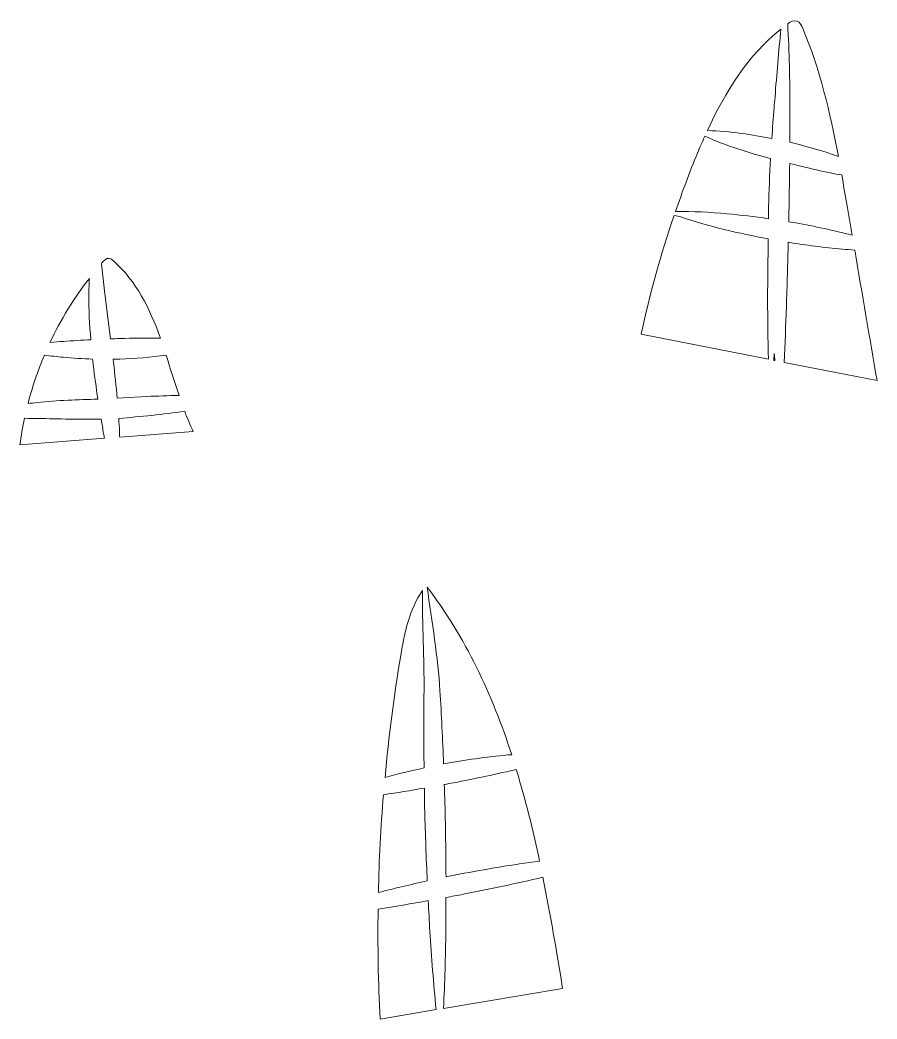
# Model space of a CAD drawing. Header units: inches. Extents: x -4.06 to 4.05, y -3.49 to 3.49.
# Drawn here: x -2.152 to -0.245, y -2.615 to -0.393 of the extents above; entities that cross this region are included whole.
import ezdxf

# ---------------------------------------------------------------- set-up
doc = ezdxf.new("R2010")
doc.units = ezdxf.units.IN
doc.header["$MEASUREMENT"] = 0
doc.layers.add('Layer 1', color=7, linetype='Continuous')

msp = doc.modelspace()

# ---------------------------------------------------------------- linework, layer by layer
at = {"layer": 'Layer 1', "color": 250, "lineweight": 0}
for points, knots in [([(-0.3313858267716536, -0.6969212598425197), (-0.3363267716535433, -0.6950354330708661), (-0.3408937007874016, -0.6934055118110236), (-0.3449330708661417, -0.6920787401574803), (-0.3449330708661417, -0.6920787401574803), (-0.3760354330708661, -0.6816811023622047), (-0.4075236220472441, -0.672748031496063), (-0.4393543307086614, -0.6653228346456693), (-0.4393543307086614, -0.6653228346456693), (-0.4391574803149607, -0.6398937007874016), (-0.4388661417322834, -0.6145275590551181), (-0.4390748031496063, -0.5890629921259842), (-0.4390748031496063, -0.5890629921259842), (-0.4392913385826772, -0.5266692913385826), (-0.4404370078740157, -0.4641889763779528), (-0.4441259842519685, -0.4015393700787401), (-0.4441259842519685, -0.4015393700787401), (-0.4377834645669291, -0.3971929133858268), (-0.4303228346456693, -0.3932874015748031), (-0.423236220472441, -0.3958307086614173), (-0.423236220472441, -0.3958307086614173), (-0.4165905511811024, -0.3982283464566929), (-0.4131102362204724, -0.4053622047244094), (-0.4103976377952756, -0.4119330708661417), (-0.4103976377952756, -0.4119330708661417), (-0.3722362204724409, -0.5030905511811024), (-0.3496692913385827, -0.5995787401574804), (-0.3313858267716536, -0.6969212598425197)], [0, 0, 0, 0, 0.125, 0.125, 0.125, 0.125, 0.25, 0.25, 0.25, 0.25, 0.375, 0.375, 0.375, 0.375, 0.5, 0.5, 0.5, 0.5, 0.625, 0.625, 0.625, 0.625, 0.75, 0.75, 0.75, 0.75, 1, 1, 1, 1]), ([(-0.3313858267716536, -0.6969212598425197), (-0.3363267716535433, -0.6950354330708661), (-0.3408937007874016, -0.6934055118110236), (-0.3449330708661417, -0.6920787401574803), (-0.3449330708661417, -0.6920787401574803), (-0.3760354330708661, -0.6816811023622047), (-0.4075236220472441, -0.672748031496063), (-0.4393543307086614, -0.6653228346456693), (-0.4393543307086614, -0.6653228346456693), (-0.4391574803149607, -0.6398937007874016), (-0.4388661417322834, -0.6145275590551181), (-0.4390748031496063, -0.5890629921259842), (-0.4390748031496063, -0.5890629921259842), (-0.4392913385826772, -0.5266692913385826), (-0.4404370078740157, -0.4641889763779528), (-0.4441259842519685, -0.4015393700787401), (-0.4441259842519685, -0.4015393700787401), (-0.4377834645669291, -0.3971929133858268), (-0.4303228346456693, -0.3932874015748031), (-0.423236220472441, -0.3958307086614173), (-0.423236220472441, -0.3958307086614173), (-0.4165905511811024, -0.3982283464566929), (-0.4131102362204724, -0.4053622047244094), (-0.4103976377952756, -0.4119330708661417), (-0.4103976377952756, -0.4119330708661417), (-0.3722362204724409, -0.5030905511811024), (-0.3496692913385827, -0.5995787401574804), (-0.3313858267716536, -0.6969212598425197)], [0, 0, 0, 0, 0.125, 0.125, 0.125, 0.125, 0.25, 0.25, 0.25, 0.25, 0.375, 0.375, 0.375, 0.375, 0.5, 0.5, 0.5, 0.5, 0.625, 0.625, 0.625, 0.625, 0.75, 0.75, 0.75, 0.75, 1, 1, 1, 1]), ([(-0.4723149606299212, -0.5647913385826772), (-0.4730354330708662, -0.5724370078740157), (-0.4738267716535433, -0.5800433070866142), (-0.4744842519685039, -0.5876023622047244), (-0.4744842519685039, -0.5876023622047244), (-0.4765748031496063, -0.6106220472440945), (-0.4778661417322835, -0.6337598425196851), (-0.4794015748031496, -0.6568622047244095), (-0.4794015748031496, -0.6568622047244095), (-0.5018346456692914, -0.6524448818897638), (-0.5243779527559055, -0.6484881889763779), (-0.5471259842519685, -0.6455314960629921), (-0.5471259842519685, -0.6455314960629921), (-0.5721023622047244, -0.6423031496062992), (-0.597251968503937, -0.6398937007874016), (-0.622763779527559, -0.6393464566929133), (-0.622763779527559, -0.6393464566929133), (-0.583007874015748, -0.5532913385826772), (-0.5326889763779528, -0.4712244094488189), (-0.4591811023622047, -0.4134803149606299), (-0.4591811023622047, -0.4134803149606299), (-0.464255905511811, -0.4637992125984252), (-0.4685314960629921, -0.5143031496062992), (-0.4723149606299212, -0.5647913385826772)], [0, 0, 0, 0, 0.1428571428571428, 0.1428571428571428, 0.1428571428571428, 0.1428571428571428, 0.2857142857142857, 0.2857142857142857, 0.2857142857142857, 0.2857142857142857, 0.4285714285714285, 0.4285714285714285, 0.4285714285714285, 0.4285714285714285, 0.5714285714285714, 0.5714285714285714, 0.5714285714285714, 0.5714285714285714, 0.7142857142857143, 0.7142857142857143, 0.7142857142857143, 0.7142857142857143, 1, 1, 1, 1]), ([(-0.4723149606299212, -0.5647913385826772), (-0.4730354330708662, -0.5724370078740157), (-0.4738267716535433, -0.5800433070866142), (-0.4744842519685039, -0.5876023622047244), (-0.4744842519685039, -0.5876023622047244), (-0.4765748031496063, -0.6106220472440945), (-0.4778661417322835, -0.6337598425196851), (-0.4794015748031496, -0.6568622047244095), (-0.4794015748031496, -0.6568622047244095), (-0.5018346456692914, -0.6524448818897638), (-0.5243779527559055, -0.6484881889763779), (-0.5471259842519685, -0.6455314960629921), (-0.5471259842519685, -0.6455314960629921), (-0.5721023622047244, -0.6423031496062992), (-0.597251968503937, -0.6398937007874016), (-0.622763779527559, -0.6393464566929133), (-0.622763779527559, -0.6393464566929133), (-0.583007874015748, -0.5532913385826772), (-0.5326889763779528, -0.4712244094488189), (-0.4591811023622047, -0.4134803149606299), (-0.4591811023622047, -0.4134803149606299), (-0.464255905511811, -0.4637992125984252), (-0.4685314960629921, -0.5143031496062992), (-0.4723149606299212, -0.5647913385826772)], [0, 0, 0, 0, 0.1428571428571428, 0.1428571428571428, 0.1428571428571428, 0.1428571428571428, 0.2857142857142857, 0.2857142857142857, 0.2857142857142857, 0.2857142857142857, 0.4285714285714285, 0.4285714285714285, 0.4285714285714285, 0.4285714285714285, 0.5714285714285714, 0.5714285714285714, 0.5714285714285714, 0.5714285714285714, 0.7142857142857143, 0.7142857142857143, 0.7142857142857143, 0.7142857142857143, 1, 1, 1, 1]), ([(-0.4866417322834646, -0.8095157480314961), (-0.4867755905511811, -0.8180590551181103), (-0.4867992125984252, -0.8266535433070866), (-0.4868740157480315, -0.8351968503937008), (-0.4868740157480315, -0.8351968503937008), (-0.5176692913385826, -0.830767716535433), (-0.5485748031496063, -0.8269448818897638), (-0.5796496062992126, -0.8241220472440944), (-0.5796496062992126, -0.8241220472440944), (-0.6173976377952756, -0.8207244094488189), (-0.6553740157480314, -0.8186692913385827), (-0.6937283464566929, -0.8193110236220472), (-0.6937283464566929, -0.8193110236220472), (-0.6785984251968504, -0.7754212598425196), (-0.6626535433070866, -0.7319291338582677), (-0.644736220472441, -0.6891062992125985), (-0.644736220472441, -0.6891062992125985), (-0.6394527559055118, -0.6765314960629921), (-0.6339488188976378, -0.6639094488188977), (-0.6283031496062992, -0.6513622047244094), (-0.6283031496062992, -0.6513622047244094), (-0.6041141732283465, -0.6626574803149606), (-0.5795039370078741, -0.6718464566929134), (-0.5547322834645669, -0.6801850393700788), (-0.5547322834645669, -0.6801850393700788), (-0.5308385826771653, -0.6881692913385826), (-0.5067007874015748, -0.695), (-0.4824566929133858, -0.7013031496062992), (-0.4824566929133858, -0.7013031496062992), (-0.4843307086614173, -0.7373818897637795), (-0.4856929133858268, -0.7733976377952756), (-0.4866417322834646, -0.8095157480314961)], [0, 0, 0, 0, 0.1111111111111111, 0.1111111111111111, 0.1111111111111111, 0.1111111111111111, 0.2222222222222222, 0.2222222222222222, 0.2222222222222222, 0.2222222222222222, 0.3333333333333333, 0.3333333333333333, 0.3333333333333333, 0.3333333333333333, 0.4444444444444444, 0.4444444444444444, 0.4444444444444444, 0.4444444444444444, 0.5555555555555556, 0.5555555555555556, 0.5555555555555556, 0.5555555555555556, 0.6666666666666666, 0.6666666666666666, 0.6666666666666666, 0.6666666666666666, 0.7777777777777778, 0.7777777777777778, 0.7777777777777778, 0.7777777777777778, 1, 1, 1, 1]), ([(-0.4866417322834646, -0.8095157480314961), (-0.4867755905511811, -0.8180590551181103), (-0.4867992125984252, -0.8266535433070866), (-0.4868740157480315, -0.8351968503937008), (-0.4868740157480315, -0.8351968503937008), (-0.5176692913385826, -0.830767716535433), (-0.5485748031496063, -0.8269448818897638), (-0.5796496062992126, -0.8241220472440944), (-0.5796496062992126, -0.8241220472440944), (-0.6173976377952756, -0.8207244094488189), (-0.6553740157480314, -0.8186692913385827), (-0.6937283464566929, -0.8193110236220472), (-0.6937283464566929, -0.8193110236220472), (-0.6785984251968504, -0.7754212598425196), (-0.6626535433070866, -0.7319291338582677), (-0.644736220472441, -0.6891062992125985), (-0.644736220472441, -0.6891062992125985), (-0.6394527559055118, -0.6765314960629921), (-0.6339488188976378, -0.6639094488188977), (-0.6283031496062992, -0.6513622047244094), (-0.6283031496062992, -0.6513622047244094), (-0.6041141732283465, -0.6626574803149606), (-0.5795039370078741, -0.6718464566929134), (-0.5547322834645669, -0.6801850393700788), (-0.5547322834645669, -0.6801850393700788), (-0.5308385826771653, -0.6881692913385826), (-0.5067007874015748, -0.695), (-0.4824566929133858, -0.7013031496062992), (-0.4824566929133858, -0.7013031496062992), (-0.4843307086614173, -0.7373818897637795), (-0.4856929133858268, -0.7733976377952756), (-0.4866417322834646, -0.8095157480314961)], [0, 0, 0, 0, 0.1111111111111111, 0.1111111111111111, 0.1111111111111111, 0.1111111111111111, 0.2222222222222222, 0.2222222222222222, 0.2222222222222222, 0.2222222222222222, 0.3333333333333333, 0.3333333333333333, 0.3333333333333333, 0.3333333333333333, 0.4444444444444444, 0.4444444444444444, 0.4444444444444444, 0.4444444444444444, 0.5555555555555556, 0.5555555555555556, 0.5555555555555556, 0.5555555555555556, 0.6666666666666666, 0.6666666666666666, 0.6666666666666666, 0.6666666666666666, 0.7777777777777778, 0.7777777777777778, 0.7777777777777778, 0.7777777777777778, 1, 1, 1, 1]), ([(-0.3238779527559055, -0.7378937007874016), (-0.3200433070866142, -0.7594881889763779), (-0.3162913385826772, -0.7810905511811024), (-0.3125905511811023, -0.8026850393700787), (-0.3125905511811023, -0.8026850393700787), (-0.3086259842519685, -0.8257519685039371), (-0.3046811023622047, -0.848767716535433), (-0.3007362204724409, -0.8717755905511811), (-0.3007362204724409, -0.8717755905511811), (-0.3059724409448819, -0.870496062992126), (-0.3111929133858268, -0.8690708661417322), (-0.3164015748031496, -0.8678307086614173), (-0.3164015748031496, -0.8678307086614173), (-0.3579685039370079, -0.8576535433070867), (-0.3997677165354331, -0.8490236220472441), (-0.4418622047244095, -0.8419763779527559), (-0.4418622047244095, -0.8419763779527559), (-0.4415944881889764, -0.8314606299212598), (-0.4413503937007874, -0.82098031496063), (-0.4410826771653543, -0.8104645669291338), (-0.4410826771653543, -0.8104645669291338), (-0.4406181102362205, -0.7776614173228347), (-0.4400826771653543, -0.7448425196850393), (-0.4396574803149606, -0.7120866141732284), (-0.4396574803149606, -0.7120866141732284), (-0.4046259842519685, -0.7206692913385827), (-0.3534921259842519, -0.7339842519685039), (-0.3238779527559055, -0.7378937007874016)], [0, 0, 0, 0, 0.125, 0.125, 0.125, 0.125, 0.25, 0.25, 0.25, 0.25, 0.375, 0.375, 0.375, 0.375, 0.5, 0.5, 0.5, 0.5, 0.625, 0.625, 0.625, 0.625, 0.75, 0.75, 0.75, 0.75, 1, 1, 1, 1]), ([(-0.3238779527559055, -0.7378937007874016), (-0.3200433070866142, -0.7594881889763779), (-0.3162913385826772, -0.7810905511811024), (-0.3125905511811023, -0.8026850393700787), (-0.3125905511811023, -0.8026850393700787), (-0.3086259842519685, -0.8257519685039371), (-0.3046811023622047, -0.848767716535433), (-0.3007362204724409, -0.8717755905511811), (-0.3007362204724409, -0.8717755905511811), (-0.3059724409448819, -0.870496062992126), (-0.3111929133858268, -0.8690708661417322), (-0.3164015748031496, -0.8678307086614173), (-0.3164015748031496, -0.8678307086614173), (-0.3579685039370079, -0.8576535433070867), (-0.3997677165354331, -0.8490236220472441), (-0.4418622047244095, -0.8419763779527559), (-0.4418622047244095, -0.8419763779527559), (-0.4415944881889764, -0.8314606299212598), (-0.4413503937007874, -0.82098031496063), (-0.4410826771653543, -0.8104645669291338), (-0.4410826771653543, -0.8104645669291338), (-0.4406181102362205, -0.7776614173228347), (-0.4400826771653543, -0.7448425196850393), (-0.4396574803149606, -0.7120866141732284), (-0.4396574803149606, -0.7120866141732284), (-0.4046259842519685, -0.7206692913385827), (-0.3534921259842519, -0.7339842519685039), (-0.3238779527559055, -0.7378937007874016)], [0, 0, 0, 0, 0.125, 0.125, 0.125, 0.125, 0.25, 0.25, 0.25, 0.25, 0.375, 0.375, 0.375, 0.375, 0.5, 0.5, 0.5, 0.5, 0.625, 0.625, 0.625, 0.625, 0.75, 0.75, 0.75, 0.75, 1, 1, 1, 1]), ([(-0.7698543307086614, -1.092287401574803), (-0.7512165354330709, -1.002830708661417), (-0.7264330708661417, -0.9147165354330709), (-0.6969055118110237, -0.8283188976377953), (-0.6969055118110237, -0.8283188976377953), (-0.6969055118110237, -0.8283188976377953), (-0.6844291338582678, -0.8305944881889764), (-0.6844291338582678, -0.8305944881889764), (-0.6844291338582678, -0.8305944881889764), (-0.6516850393700787, -0.8418543307086614), (-0.6185905511811024, -0.8509606299212599), (-0.5853582677165354, -0.8591141732283465), (-0.5853582677165354, -0.8591141732283465), (-0.5528228346456693, -0.8670511811023622), (-0.5200905511811024, -0.8737952755905511), (-0.487251968503937, -0.8798937007874016), (-0.487251968503937, -0.8798937007874016), (-0.4891732283464567, -0.9691653543307086), (-0.489259842519685, -1.058448818897638), (-0.4871653543307087, -1.147669291338583), (-0.4871653543307087, -1.147669291338583), (-0.4871653543307087, -1.147669291338583), (-0.7698543307086614, -1.092287401574803), (-0.7698543307086614, -1.092287401574803)], [0, 0, 0, 0, 0.1428571428571428, 0.1428571428571428, 0.1428571428571428, 0.1428571428571428, 0.2857142857142857, 0.2857142857142857, 0.2857142857142857, 0.2857142857142857, 0.4285714285714285, 0.4285714285714285, 0.4285714285714285, 0.4285714285714285, 0.5714285714285714, 0.5714285714285714, 0.5714285714285714, 0.5714285714285714, 0.7142857142857143, 0.7142857142857143, 0.7142857142857143, 0.7142857142857143, 1, 1, 1, 1]), ([(-0.7698543307086614, -1.092287401574803), (-0.7512165354330709, -1.002830708661417), (-0.7264330708661417, -0.9147165354330709), (-0.6969055118110237, -0.8283188976377953), (-0.6969055118110237, -0.8283188976377953), (-0.6969055118110237, -0.8283188976377953), (-0.6844291338582678, -0.8305944881889764), (-0.6844291338582678, -0.8305944881889764), (-0.6844291338582678, -0.8305944881889764), (-0.6516850393700787, -0.8418543307086614), (-0.6185905511811024, -0.8509606299212599), (-0.5853582677165354, -0.8591141732283465), (-0.5853582677165354, -0.8591141732283465), (-0.5528228346456693, -0.8670511811023622), (-0.5200905511811024, -0.8737952755905511), (-0.487251968503937, -0.8798937007874016), (-0.487251968503937, -0.8798937007874016), (-0.4891732283464567, -0.9691653543307086), (-0.489259842519685, -1.058448818897638), (-0.4871653543307087, -1.147669291338583), (-0.4871653543307087, -1.147669291338583), (-0.4871653543307087, -1.147669291338583), (-0.7698543307086614, -1.092287401574803), (-0.7698543307086614, -1.092287401574803)], [0, 0, 0, 0, 0.1428571428571428, 0.1428571428571428, 0.1428571428571428, 0.1428571428571428, 0.2857142857142857, 0.2857142857142857, 0.2857142857142857, 0.2857142857142857, 0.4285714285714285, 0.4285714285714285, 0.4285714285714285, 0.4285714285714285, 0.5714285714285714, 0.5714285714285714, 0.5714285714285714, 0.5714285714285714, 0.7142857142857143, 0.7142857142857143, 0.7142857142857143, 0.7142857142857143, 1, 1, 1, 1]), ([(-0.4517204724409449, -1.154629921259843), (-0.4498937007874016, -1.11353937007874), (-0.4483858267716536, -1.07248031496063), (-0.4470590551181102, -1.031472440944882), (-0.4470590551181102, -1.031472440944882), (-0.4453307086614173, -0.9835157480314961), (-0.4441259842519685, -0.9356299212598426), (-0.4429566929133859, -0.8877086614173229), (-0.4429566929133859, -0.8877086614173229), (-0.4030078740157481, -0.8941456692913385), (-0.3628031496062992, -0.8992244094488189), (-0.3223661417322835, -0.9028740157480315), (-0.3223661417322835, -0.9028740157480315), (-0.3132755905511811, -0.9037283464566929), (-0.3041574803149606, -0.9043700787401575), (-0.2950393700787401, -0.9050669291338582), (-0.2950393700787401, -0.9050669291338582), (-0.278484251968504, -1.001759842519685), (-0.2619094488188977, -1.09842125984252), (-0.2453425196850394, -1.195129921259843), (-0.2453425196850394, -1.195129921259843), (-0.2453425196850394, -1.195129921259843), (-0.4517204724409449, -1.154629921259843), (-0.4517204724409449, -1.154629921259843)], [0, 0, 0, 0, 0.1428571428571428, 0.1428571428571428, 0.1428571428571428, 0.1428571428571428, 0.2857142857142857, 0.2857142857142857, 0.2857142857142857, 0.2857142857142857, 0.4285714285714285, 0.4285714285714285, 0.4285714285714285, 0.4285714285714285, 0.5714285714285714, 0.5714285714285714, 0.5714285714285714, 0.5714285714285714, 0.7142857142857143, 0.7142857142857143, 0.7142857142857143, 0.7142857142857143, 1, 1, 1, 1]), ([(-0.4517204724409449, -1.154629921259843), (-0.4498937007874016, -1.11353937007874), (-0.4483858267716536, -1.07248031496063), (-0.4470590551181102, -1.031472440944882), (-0.4470590551181102, -1.031472440944882), (-0.4453307086614173, -0.9835157480314961), (-0.4441259842519685, -0.9356299212598426), (-0.4429566929133859, -0.8877086614173229), (-0.4429566929133859, -0.8877086614173229), (-0.4030078740157481, -0.8941456692913385), (-0.3628031496062992, -0.8992244094488189), (-0.3223661417322835, -0.9028740157480315), (-0.3223661417322835, -0.9028740157480315), (-0.3132755905511811, -0.9037283464566929), (-0.3041574803149606, -0.9043700787401575), (-0.2950393700787401, -0.9050669291338582), (-0.2950393700787401, -0.9050669291338582), (-0.278484251968504, -1.001759842519685), (-0.2619094488188977, -1.09842125984252), (-0.2453425196850394, -1.195129921259843), (-0.2453425196850394, -1.195129921259843), (-0.2453425196850394, -1.195129921259843), (-0.4517204724409449, -1.154629921259843), (-0.4517204724409449, -1.154629921259843)], [0, 0, 0, 0, 0.1428571428571428, 0.1428571428571428, 0.1428571428571428, 0.1428571428571428, 0.2857142857142857, 0.2857142857142857, 0.2857142857142857, 0.2857142857142857, 0.4285714285714285, 0.4285714285714285, 0.4285714285714285, 0.4285714285714285, 0.5714285714285714, 0.5714285714285714, 0.5714285714285714, 0.5714285714285714, 0.7142857142857143, 0.7142857142857143, 0.7142857142857143, 0.7142857142857143, 1, 1, 1, 1]), ([(-1.963433070866142, -1.002015748031496), (-1.963433070866142, -1.002015748031496), (-1.971137795275591, -0.9352874015748032), (-1.971137795275591, -0.9352874015748032), (-1.971137795275591, -0.9352874015748032), (-1.970212598425197, -0.934255905511811), (-1.96938188976378, -0.9330984251968504), (-1.968472440944882, -0.9320748031496063), (-1.968472440944882, -0.9320748031496063), (-1.964562992125984, -0.9276102362204725), (-1.959610236220472, -0.9228858267716535), (-1.953744094488189, -0.9235196850393701), (-1.953744094488189, -0.9235196850393701), (-1.950066929133858, -0.9239094488188976), (-1.947, -0.9264015748031496), (-1.944248031496063, -0.9288858267716535), (-1.944248031496063, -0.9288858267716535), (-1.893417322834646, -0.9736811023622047), (-1.862657480314961, -1.036633858267717), (-1.839846456692913, -1.100610236220472), (-1.839846456692913, -1.100610236220472), (-1.87036220472441, -1.100527559055118), (-1.900830708661417, -1.100744094488189), (-1.931259842519685, -1.101681102362205), (-1.931259842519685, -1.101681102362205), (-1.937736220472441, -1.101854330708661), (-1.944212598425197, -1.102244094488189), (-1.950700787401575, -1.10246062992126), (-1.950700787401575, -1.10246062992126), (-1.950700787401575, -1.10246062992126), (-1.963433070866142, -1.002015748031496), (-1.963433070866142, -1.002015748031496)], [0, 0, 0, 0, 0.1111111111111111, 0.1111111111111111, 0.1111111111111111, 0.1111111111111111, 0.2222222222222222, 0.2222222222222222, 0.2222222222222222, 0.2222222222222222, 0.3333333333333333, 0.3333333333333333, 0.3333333333333333, 0.3333333333333333, 0.4444444444444444, 0.4444444444444444, 0.4444444444444444, 0.4444444444444444, 0.5555555555555556, 0.5555555555555556, 0.5555555555555556, 0.5555555555555556, 0.6666666666666666, 0.6666666666666666, 0.6666666666666666, 0.6666666666666666, 0.7777777777777778, 0.7777777777777778, 0.7777777777777778, 0.7777777777777778, 1, 1, 1, 1]), ([(-1.963433070866142, -1.002015748031496), (-1.963433070866142, -1.002015748031496), (-1.971137795275591, -0.9352874015748032), (-1.971137795275591, -0.9352874015748032), (-1.971137795275591, -0.9352874015748032), (-1.970212598425197, -0.934255905511811), (-1.96938188976378, -0.9330984251968504), (-1.968472440944882, -0.9320748031496063), (-1.968472440944882, -0.9320748031496063), (-1.964562992125984, -0.9276102362204725), (-1.959610236220472, -0.9228858267716535), (-1.953744094488189, -0.9235196850393701), (-1.953744094488189, -0.9235196850393701), (-1.950066929133858, -0.9239094488188976), (-1.947, -0.9264015748031496), (-1.944248031496063, -0.9288858267716535), (-1.944248031496063, -0.9288858267716535), (-1.893417322834646, -0.9736811023622047), (-1.862657480314961, -1.036633858267717), (-1.839846456692913, -1.100610236220472), (-1.839846456692913, -1.100610236220472), (-1.87036220472441, -1.100527559055118), (-1.900830708661417, -1.100744094488189), (-1.931259842519685, -1.101681102362205), (-1.931259842519685, -1.101681102362205), (-1.937736220472441, -1.101854330708661), (-1.944212598425197, -1.102244094488189), (-1.950700787401575, -1.10246062992126), (-1.950700787401575, -1.10246062992126), (-1.950700787401575, -1.10246062992126), (-1.963433070866142, -1.002015748031496), (-1.963433070866142, -1.002015748031496)], [0, 0, 0, 0, 0.1111111111111111, 0.1111111111111111, 0.1111111111111111, 0.1111111111111111, 0.2222222222222222, 0.2222222222222222, 0.2222222222222222, 0.2222222222222222, 0.3333333333333333, 0.3333333333333333, 0.3333333333333333, 0.3333333333333333, 0.4444444444444444, 0.4444444444444444, 0.4444444444444444, 0.4444444444444444, 0.5555555555555556, 0.5555555555555556, 0.5555555555555556, 0.5555555555555556, 0.6666666666666666, 0.6666666666666666, 0.6666666666666666, 0.6666666666666666, 0.7777777777777778, 0.7777777777777778, 0.7777777777777778, 0.7777777777777778, 1, 1, 1, 1]), ([(-1.997854330708661, -0.9678385826771654), (-1.998425196850394, -0.9799488188976377), (-1.998779527559055, -0.992011811023622), (-1.998838582677165, -1.004122047244095), (-1.998838582677165, -1.004122047244095), (-1.999204724409449, -1.037622047244094), (-1.997393700787402, -1.070984251968504), (-1.99461811023622, -1.104216535433071), (-1.99461811023622, -1.104216535433071), (-2.014893700787402, -1.105248031496063), (-2.035173228346457, -1.106492125984252), (-2.055476377952756, -1.107913385826772), (-2.055476377952756, -1.107913385826772), (-2.06542125984252, -1.108645669291339), (-2.075417322834646, -1.10946062992126), (-2.085397637795276, -1.110275590551181), (-2.085397637795276, -1.110275590551181), (-2.061527559055118, -1.059736220472441), (-2.032192913385827, -1.01190157480315), (-1.997854330708661, -0.9678385826771654)], [0, 0, 0, 0, 0.1666666666666667, 0.1666666666666667, 0.1666666666666667, 0.1666666666666667, 0.3333333333333333, 0.3333333333333333, 0.3333333333333333, 0.3333333333333333, 0.5, 0.5, 0.5, 0.5, 0.6666666666666666, 0.6666666666666666, 0.6666666666666666, 0.6666666666666666, 1, 1, 1, 1]), ([(-1.997854330708661, -0.9678385826771654), (-1.998425196850394, -0.9799488188976377), (-1.998779527559055, -0.992011811023622), (-1.998838582677165, -1.004122047244095), (-1.998838582677165, -1.004122047244095), (-1.999204724409449, -1.037622047244094), (-1.997393700787402, -1.070984251968504), (-1.99461811023622, -1.104216535433071), (-1.99461811023622, -1.104216535433071), (-2.014893700787402, -1.105248031496063), (-2.035173228346457, -1.106492125984252), (-2.055476377952756, -1.107913385826772), (-2.055476377952756, -1.107913385826772), (-2.06542125984252, -1.108645669291339), (-2.075417322834646, -1.10946062992126), (-2.085397637795276, -1.110275590551181), (-2.085397637795276, -1.110275590551181), (-2.061527559055118, -1.059736220472441), (-2.032192913385827, -1.01190157480315), (-1.997854330708661, -0.9678385826771654)], [0, 0, 0, 0, 0.1666666666666667, 0.1666666666666667, 0.1666666666666667, 0.1666666666666667, 0.3333333333333333, 0.3333333333333333, 0.3333333333333333, 0.3333333333333333, 0.5, 0.5, 0.5, 0.5, 0.6666666666666666, 0.6666666666666666, 0.6666666666666666, 0.6666666666666666, 1, 1, 1, 1]), ([(-2.09792125984252, -1.138527559055118), (-2.08390157480315, -1.140464566929134), (-2.069854330708661, -1.142129921259843), (-2.055807086614173, -1.14342125984252), (-2.055807086614173, -1.14342125984252), (-2.034102362204724, -1.145358267716535), (-2.012374015748032, -1.146562992125984), (-1.99063779527559, -1.147208661417323), (-1.99063779527559, -1.147208661417323), (-1.990173228346457, -1.151456692913386), (-1.989807086614173, -1.155751968503937), (-1.989322834645669, -1.16), (-1.989322834645669, -1.16), (-1.986133858267717, -1.185547244094488), (-1.982625984251968, -1.210964566929134), (-1.978818897637795, -1.236307086614173), (-1.978818897637795, -1.236307086614173), (-2.023283464566929, -1.237854330708661), (-2.068429133858268, -1.238751968503937), (-2.113866141732283, -1.24390157480315), (-2.113866141732283, -1.24390157480315), (-2.120673228346457, -1.244594488188976), (-2.1275, -1.245413385826772), (-2.134303149606299, -1.246311023622047), (-2.134303149606299, -1.246311023622047), (-2.124881889763779, -1.209551181102362), (-2.112724409448819, -1.173523622047244), (-2.09792125984252, -1.138527559055118)], [0, 0, 0, 0, 0.125, 0.125, 0.125, 0.125, 0.25, 0.25, 0.25, 0.25, 0.375, 0.375, 0.375, 0.375, 0.5, 0.5, 0.5, 0.5, 0.625, 0.625, 0.625, 0.625, 0.75, 0.75, 0.75, 0.75, 1, 1, 1, 1]), ([(-2.09792125984252, -1.138527559055118), (-2.08390157480315, -1.140464566929134), (-2.069854330708661, -1.142129921259843), (-2.055807086614173, -1.14342125984252), (-2.055807086614173, -1.14342125984252), (-2.034102362204724, -1.145358267716535), (-2.012374015748032, -1.146562992125984), (-1.99063779527559, -1.147208661417323), (-1.99063779527559, -1.147208661417323), (-1.990173228346457, -1.151456692913386), (-1.989807086614173, -1.155751968503937), (-1.989322834645669, -1.16), (-1.989322834645669, -1.16), (-1.986133858267717, -1.185547244094488), (-1.982625984251968, -1.210964566929134), (-1.978818897637795, -1.236307086614173), (-1.978818897637795, -1.236307086614173), (-2.023283464566929, -1.237854330708661), (-2.068429133858268, -1.238751968503937), (-2.113866141732283, -1.24390157480315), (-2.113866141732283, -1.24390157480315), (-2.120673228346457, -1.244594488188976), (-2.1275, -1.245413385826772), (-2.134303149606299, -1.246311023622047), (-2.134303149606299, -1.246311023622047), (-2.124881889763779, -1.209551181102362), (-2.112724409448819, -1.173523622047244), (-2.09792125984252, -1.138527559055118)], [0, 0, 0, 0, 0.125, 0.125, 0.125, 0.125, 0.25, 0.25, 0.25, 0.25, 0.375, 0.375, 0.375, 0.375, 0.5, 0.5, 0.5, 0.5, 0.625, 0.625, 0.625, 0.625, 0.75, 0.75, 0.75, 0.75, 1, 1, 1, 1]), ([(-1.935826771653543, -1.234334645669291), (-1.938259842519685, -1.207700787401575), (-1.941181102362205, -1.181165354330709), (-1.94407874015748, -1.154669291338583), (-1.94407874015748, -1.154669291338583), (-1.94407874015748, -1.154669291338583), (-1.945015748031496, -1.147244094488189), (-1.945015748031496, -1.147244094488189), (-1.945015748031496, -1.147244094488189), (-1.939988188976378, -1.147157480314961), (-1.934972440944882, -1.147377952755906), (-1.929933070866142, -1.147244094488189), (-1.929933070866142, -1.147244094488189), (-1.895570866141732, -1.146342519685039), (-1.861259842519685, -1.143212598425197), (-1.827114173228346, -1.138870078740158), (-1.827114173228346, -1.138870078740158), (-1.81755905511811, -1.168677165354331), (-1.808259842519685, -1.198562992125984), (-1.798279527559055, -1.228153543307087), (-1.798279527559055, -1.228153543307087), (-1.822236220472441, -1.228661417322835), (-1.845968503937008, -1.22959842519685), (-1.869791338582677, -1.230377952755906), (-1.869791338582677, -1.230377952755906), (-1.869791338582677, -1.230377952755906), (-1.935826771653543, -1.234334645669291), (-1.935826771653543, -1.234334645669291)], [0, 0, 0, 0, 0.125, 0.125, 0.125, 0.125, 0.25, 0.25, 0.25, 0.25, 0.375, 0.375, 0.375, 0.375, 0.5, 0.5, 0.5, 0.5, 0.625, 0.625, 0.625, 0.625, 0.75, 0.75, 0.75, 0.75, 1, 1, 1, 1]), ([(-1.935826771653543, -1.234334645669291), (-1.938259842519685, -1.207700787401575), (-1.941181102362205, -1.181165354330709), (-1.94407874015748, -1.154669291338583), (-1.94407874015748, -1.154669291338583), (-1.94407874015748, -1.154669291338583), (-1.945015748031496, -1.147244094488189), (-1.945015748031496, -1.147244094488189), (-1.945015748031496, -1.147244094488189), (-1.939988188976378, -1.147157480314961), (-1.934972440944882, -1.147377952755906), (-1.929933070866142, -1.147244094488189), (-1.929933070866142, -1.147244094488189), (-1.895570866141732, -1.146342519685039), (-1.861259842519685, -1.143212598425197), (-1.827114173228346, -1.138870078740158), (-1.827114173228346, -1.138870078740158), (-1.81755905511811, -1.168677165354331), (-1.808259842519685, -1.198562992125984), (-1.798279527559055, -1.228153543307087), (-1.798279527559055, -1.228153543307087), (-1.822236220472441, -1.228661417322835), (-1.845968503937008, -1.22959842519685), (-1.869791338582677, -1.230377952755906), (-1.869791338582677, -1.230377952755906), (-1.869791338582677, -1.230377952755906), (-1.935826771653543, -1.234334645669291), (-1.935826771653543, -1.234334645669291)], [0, 0, 0, 0, 0.125, 0.125, 0.125, 0.125, 0.25, 0.25, 0.25, 0.25, 0.375, 0.375, 0.375, 0.375, 0.5, 0.5, 0.5, 0.5, 0.625, 0.625, 0.625, 0.625, 0.75, 0.75, 0.75, 0.75, 1, 1, 1, 1]), ([(-0.4746653543307087, -1.150165354330709), (-0.4746653543307087, -1.150165354330709), (-0.4741653543307087, -1.135267716535433), (-0.4741653543307087, -1.135267716535433), (-0.4741653543307087, -1.135267716535433), (-0.4736299212598425, -1.140377952755905), (-0.4730354330708662, -1.145492125984252), (-0.4724488188976378, -1.150590551181102), (-0.4724488188976378, -1.150590551181102), (-0.4724488188976378, -1.150590551181102), (-0.4746653543307087, -1.150165354330709), (-0.4746653543307087, -1.150165354330709)], [0, 0, 0, 0, 0.25, 0.25, 0.25, 0.25, 0.5, 0.5, 0.5, 0.5, 1, 1, 1, 1]), ([(-0.4746653543307087, -1.150165354330709), (-0.4746653543307087, -1.150165354330709), (-0.4741653543307087, -1.135267716535433), (-0.4741653543307087, -1.135267716535433), (-0.4741653543307087, -1.135267716535433), (-0.4736299212598425, -1.140377952755905), (-0.4730354330708662, -1.145492125984252), (-0.4724488188976378, -1.150590551181102), (-0.4724488188976378, -1.150590551181102), (-0.4724488188976378, -1.150590551181102), (-0.4746653543307087, -1.150165354330709), (-0.4746653543307087, -1.150165354330709)], [0, 0, 0, 0, 0.25, 0.25, 0.25, 0.25, 0.5, 0.5, 0.5, 0.5, 1, 1, 1, 1]), ([(-1.930370078740157, -1.320807086614173), (-1.93051968503937, -1.317031496062992), (-1.930543307086614, -1.313212598425197), (-1.930712598425197, -1.309389763779528), (-1.930712598425197, -1.309389763779528), (-1.931114173228347, -1.299346456692913), (-1.931748031496063, -1.289291338582677), (-1.932393700787401, -1.279287401574803), (-1.932393700787401, -1.279287401574803), (-1.883326771653543, -1.275161417322835), (-1.834224409448819, -1.270657480314961), (-1.785755905511811, -1.263354330708661), (-1.785755905511811, -1.263354330708661), (-1.77996062992126, -1.278555118110236), (-1.773838582677165, -1.293712598425197), (-1.766791338582677, -1.30840157480315), (-1.766791338582677, -1.30840157480315), (-1.766791338582677, -1.30840157480315), (-1.930370078740157, -1.320807086614173), (-1.930370078740157, -1.320807086614173)], [0, 0, 0, 0, 0.1666666666666667, 0.1666666666666667, 0.1666666666666667, 0.1666666666666667, 0.3333333333333333, 0.3333333333333333, 0.3333333333333333, 0.3333333333333333, 0.5, 0.5, 0.5, 0.5, 0.6666666666666666, 0.6666666666666666, 0.6666666666666666, 0.6666666666666666, 1, 1, 1, 1]), ([(-1.930370078740157, -1.320807086614173), (-1.93051968503937, -1.317031496062992), (-1.930543307086614, -1.313212598425197), (-1.930712598425197, -1.309389763779528), (-1.930712598425197, -1.309389763779528), (-1.931114173228347, -1.299346456692913), (-1.931748031496063, -1.289291338582677), (-1.932393700787401, -1.279287401574803), (-1.932393700787401, -1.279287401574803), (-1.883326771653543, -1.275161417322835), (-1.834224409448819, -1.270657480314961), (-1.785755905511811, -1.263354330708661), (-1.785755905511811, -1.263354330708661), (-1.77996062992126, -1.278555118110236), (-1.773838582677165, -1.293712598425197), (-1.766791338582677, -1.30840157480315), (-1.766791338582677, -1.30840157480315), (-1.766791338582677, -1.30840157480315), (-1.930370078740157, -1.320807086614173), (-1.930370078740157, -1.320807086614173)], [0, 0, 0, 0, 0.1666666666666667, 0.1666666666666667, 0.1666666666666667, 0.1666666666666667, 0.3333333333333333, 0.3333333333333333, 0.3333333333333333, 0.3333333333333333, 0.5, 0.5, 0.5, 0.5, 0.6666666666666666, 0.6666666666666666, 0.6666666666666666, 0.6666666666666666, 1, 1, 1, 1]), ([(-2.152208661417323, -1.337724409448819), (-2.149740157480315, -1.31801968503937), (-2.146330708661417, -1.298484251968504), (-2.142291338582677, -1.279066929133858), (-2.142291338582677, -1.279066929133858), (-2.132295275590551, -1.279118110236221), (-2.122267716535433, -1.279118110236221), (-2.112248031496063, -1.279287401574803), (-2.112248031496063, -1.279287401574803), (-2.065799212598425, -1.280271653543307), (-2.018937007874016, -1.281732283464567), (-1.971417322834646, -1.281086614173228), (-1.971417322834646, -1.281086614173228), (-1.969602362204725, -1.291787401574803), (-1.96801968503937, -1.30255905511811), (-1.966086614173228, -1.313212598425197), (-1.966086614173228, -1.313212598425197), (-1.9655, -1.316641732283464), (-1.964830708661417, -1.32003937007874), (-1.964224409448819, -1.323437007874016), (-1.964224409448819, -1.323437007874016), (-1.964224409448819, -1.323437007874016), (-2.152208661417323, -1.337724409448819), (-2.152208661417323, -1.337724409448819)], [0, 0, 0, 0, 0.1428571428571428, 0.1428571428571428, 0.1428571428571428, 0.1428571428571428, 0.2857142857142857, 0.2857142857142857, 0.2857142857142857, 0.2857142857142857, 0.4285714285714285, 0.4285714285714285, 0.4285714285714285, 0.4285714285714285, 0.5714285714285714, 0.5714285714285714, 0.5714285714285714, 0.5714285714285714, 0.7142857142857143, 0.7142857142857143, 0.7142857142857143, 0.7142857142857143, 1, 1, 1, 1]), ([(-2.152208661417323, -1.337724409448819), (-2.149740157480315, -1.31801968503937), (-2.146330708661417, -1.298484251968504), (-2.142291338582677, -1.279066929133858), (-2.142291338582677, -1.279066929133858), (-2.132295275590551, -1.279118110236221), (-2.122267716535433, -1.279118110236221), (-2.112248031496063, -1.279287401574803), (-2.112248031496063, -1.279287401574803), (-2.065799212598425, -1.280271653543307), (-2.018937007874016, -1.281732283464567), (-1.971417322834646, -1.281086614173228), (-1.971417322834646, -1.281086614173228), (-1.969602362204725, -1.291787401574803), (-1.96801968503937, -1.30255905511811), (-1.966086614173228, -1.313212598425197), (-1.966086614173228, -1.313212598425197), (-1.9655, -1.316641732283464), (-1.964830708661417, -1.32003937007874), (-1.964224409448819, -1.323437007874016), (-1.964224409448819, -1.323437007874016), (-1.964224409448819, -1.323437007874016), (-2.152208661417323, -1.337724409448819), (-2.152208661417323, -1.337724409448819)], [0, 0, 0, 0, 0.1428571428571428, 0.1428571428571428, 0.1428571428571428, 0.1428571428571428, 0.2857142857142857, 0.2857142857142857, 0.2857142857142857, 0.2857142857142857, 0.4285714285714285, 0.4285714285714285, 0.4285714285714285, 0.4285714285714285, 0.5714285714285714, 0.5714285714285714, 0.5714285714285714, 0.5714285714285714, 0.7142857142857143, 0.7142857142857143, 0.7142857142857143, 0.7142857142857143, 1, 1, 1, 1]), ([(-1.30509842519685, -1.806255905511811), (-1.296665354330709, -1.755803149606299), (-1.285795275590551, -1.703586614173228), (-1.256531496062992, -1.662188976377953), (-1.256531496062992, -1.662188976377953), (-1.257543307086614, -1.736181102362205), (-1.252370078740157, -1.815787401574803), (-1.253271653543307, -1.885094488188976), (-1.253271653543307, -1.885094488188976), (-1.254208661417323, -1.942291338582677), (-1.253854330708661, -1.999452755905512), (-1.253149606299213, -2.056602362204724), (-1.253149606299213, -2.056602362204724), (-1.282287401574803, -2.062870078740157), (-1.311259842519685, -2.069783464566929), (-1.340007874015748, -2.077633858267717), (-1.340007874015748, -2.077633858267717), (-1.331622047244094, -1.986783464566929), (-1.320181102362205, -1.896259842519685), (-1.30509842519685, -1.806255905511811)], [0, 0, 0, 0, 0.1666666666666667, 0.1666666666666667, 0.1666666666666667, 0.1666666666666667, 0.3333333333333333, 0.3333333333333333, 0.3333333333333333, 0.3333333333333333, 0.5, 0.5, 0.5, 0.5, 0.6666666666666666, 0.6666666666666666, 0.6666666666666666, 0.6666666666666666, 1, 1, 1, 1]), ([(-1.30509842519685, -1.806255905511811), (-1.296665354330709, -1.755803149606299), (-1.285795275590551, -1.703586614173228), (-1.256531496062992, -1.662188976377953), (-1.256531496062992, -1.662188976377953), (-1.257543307086614, -1.736181102362205), (-1.252370078740157, -1.815787401574803), (-1.253271653543307, -1.885094488188976), (-1.253271653543307, -1.885094488188976), (-1.254208661417323, -1.942291338582677), (-1.253854330708661, -1.999452755905512), (-1.253149606299213, -2.056602362204724), (-1.253149606299213, -2.056602362204724), (-1.282287401574803, -2.062870078740157), (-1.311259842519685, -2.069783464566929), (-1.340007874015748, -2.077633858267717), (-1.340007874015748, -2.077633858267717), (-1.331622047244094, -1.986783464566929), (-1.320181102362205, -1.896259842519685), (-1.30509842519685, -1.806255905511811)], [0, 0, 0, 0, 0.1666666666666667, 0.1666666666666667, 0.1666666666666667, 0.1666666666666667, 0.3333333333333333, 0.3333333333333333, 0.3333333333333333, 0.3333333333333333, 0.5, 0.5, 0.5, 0.5, 0.6666666666666666, 0.6666666666666666, 0.6666666666666666, 0.6666666666666666, 1, 1, 1, 1]), ([(-1.246393700787402, -1.654287401574803), (-1.160590551181102, -1.766236220472441), (-1.101653543307087, -1.893082677165354), (-1.058125984251969, -2.027011811023622), (-1.058125984251969, -2.027011811023622), (-1.060988188976378, -2.027279527559055), (-1.063846456692913, -2.027448818897638), (-1.066708661417323, -2.027669291338583), (-1.066708661417323, -2.027669291338583), (-1.114787401574803, -2.031854330708661), (-1.162393700787402, -2.039173228346457), (-1.209814960629921, -2.047570866141732), (-1.209814960629921, -2.047570866141732), (-1.211850393700787, -1.993125984251968), (-1.214271653543307, -1.938688976377953), (-1.217826771653543, -1.884232283464567), (-1.217826771653543, -1.884232283464567), (-1.222303149606299, -1.812661417322835), (-1.235389763779527, -1.730169291338583), (-1.246393700787402, -1.654287401574803)], [0, 0, 0, 0, 0.1666666666666667, 0.1666666666666667, 0.1666666666666667, 0.1666666666666667, 0.3333333333333333, 0.3333333333333333, 0.3333333333333333, 0.3333333333333333, 0.5, 0.5, 0.5, 0.5, 0.6666666666666666, 0.6666666666666666, 0.6666666666666666, 0.6666666666666666, 1, 1, 1, 1]), ([(-1.246393700787402, -1.654287401574803), (-1.160590551181102, -1.766236220472441), (-1.101653543307087, -1.893082677165354), (-1.058125984251969, -2.027011811023622), (-1.058125984251969, -2.027011811023622), (-1.060988188976378, -2.027279527559055), (-1.063846456692913, -2.027448818897638), (-1.066708661417323, -2.027669291338583), (-1.066708661417323, -2.027669291338583), (-1.114787401574803, -2.031854330708661), (-1.162393700787402, -2.039173228346457), (-1.209814960629921, -2.047570866141732), (-1.209814960629921, -2.047570866141732), (-1.211850393700787, -1.993125984251968), (-1.214271653543307, -1.938688976377953), (-1.217826771653543, -1.884232283464567), (-1.217826771653543, -1.884232283464567), (-1.222303149606299, -1.812661417322835), (-1.235389763779527, -1.730169291338583), (-1.246393700787402, -1.654287401574803)], [0, 0, 0, 0, 0.1666666666666667, 0.1666666666666667, 0.1666666666666667, 0.1666666666666667, 0.3333333333333333, 0.3333333333333333, 0.3333333333333333, 0.3333333333333333, 0.5, 0.5, 0.5, 0.5, 0.6666666666666666, 0.6666666666666666, 0.6666666666666666, 0.6666666666666666, 1, 1, 1, 1]), ([(-0.9960708661417322, -2.263783464566929), (-1.05611811023622, -2.271610236220472), (-1.115736220472441, -2.281700787401575), (-1.175149606299213, -2.292826771653543), (-1.175149606299213, -2.292826771653543), (-1.184897637795276, -2.294787401574803), (-1.194562992125984, -2.296976377952756), (-1.204291338582677, -2.299), (-1.204291338582677, -2.299), (-1.20455905511811, -2.249700787401575), (-1.205228346456693, -2.2005), (-1.206224409448819, -2.151240157480315), (-1.206224409448819, -2.151240157480315), (-1.206811023622047, -2.131996062992126), (-1.207574803149606, -2.112799212598425), (-1.208232283464567, -2.093570866141732), (-1.208232283464567, -2.093570866141732), (-1.20748031496063, -2.093437007874016), (-1.206736220472441, -2.093314960629921), (-1.206003937007874, -2.093141732283465), (-1.206003937007874, -2.093141732283465), (-1.157610236220473, -2.083649606299212), (-1.109212598425197, -2.074216535433071), (-1.06105905511811, -2.062822834645669), (-1.06105905511811, -2.062822834645669), (-1.056677165354331, -2.061799212598425), (-1.052307086614173, -2.060728346456693), (-1.04790157480315, -2.059732283464567), (-1.04790157480315, -2.059732283464567), (-1.027574803149606, -2.12651968503937), (-1.010692913385827, -2.194830708661417), (-0.9960708661417322, -2.263783464566929)], [0, 0, 0, 0, 0.1111111111111111, 0.1111111111111111, 0.1111111111111111, 0.1111111111111111, 0.2222222222222222, 0.2222222222222222, 0.2222222222222222, 0.2222222222222222, 0.3333333333333333, 0.3333333333333333, 0.3333333333333333, 0.3333333333333333, 0.4444444444444444, 0.4444444444444444, 0.4444444444444444, 0.4444444444444444, 0.5555555555555556, 0.5555555555555556, 0.5555555555555556, 0.5555555555555556, 0.6666666666666666, 0.6666666666666666, 0.6666666666666666, 0.6666666666666666, 0.7777777777777778, 0.7777777777777778, 0.7777777777777778, 0.7777777777777778, 1, 1, 1, 1]), ([(-0.9960708661417322, -2.263783464566929), (-1.05611811023622, -2.271610236220472), (-1.115736220472441, -2.281700787401575), (-1.175149606299213, -2.292826771653543), (-1.175149606299213, -2.292826771653543), (-1.184897637795276, -2.294787401574803), (-1.194562992125984, -2.296976377952756), (-1.204291338582677, -2.299), (-1.204291338582677, -2.299), (-1.20455905511811, -2.249700787401575), (-1.205228346456693, -2.2005), (-1.206224409448819, -2.151240157480315), (-1.206224409448819, -2.151240157480315), (-1.206811023622047, -2.131996062992126), (-1.207574803149606, -2.112799212598425), (-1.208232283464567, -2.093570866141732), (-1.208232283464567, -2.093570866141732), (-1.20748031496063, -2.093437007874016), (-1.206736220472441, -2.093314960629921), (-1.206003937007874, -2.093141732283465), (-1.206003937007874, -2.093141732283465), (-1.157610236220473, -2.083649606299212), (-1.109212598425197, -2.074216535433071), (-1.06105905511811, -2.062822834645669), (-1.06105905511811, -2.062822834645669), (-1.056677165354331, -2.061799212598425), (-1.052307086614173, -2.060728346456693), (-1.04790157480315, -2.059732283464567), (-1.04790157480315, -2.059732283464567), (-1.027574803149606, -2.12651968503937), (-1.010692913385827, -2.194830708661417), (-0.9960708661417322, -2.263783464566929)], [0, 0, 0, 0, 0.1111111111111111, 0.1111111111111111, 0.1111111111111111, 0.1111111111111111, 0.2222222222222222, 0.2222222222222222, 0.2222222222222222, 0.2222222222222222, 0.3333333333333333, 0.3333333333333333, 0.3333333333333333, 0.3333333333333333, 0.4444444444444444, 0.4444444444444444, 0.4444444444444444, 0.4444444444444444, 0.5555555555555556, 0.5555555555555556, 0.5555555555555556, 0.5555555555555556, 0.6666666666666666, 0.6666666666666666, 0.6666666666666666, 0.6666666666666666, 0.7777777777777778, 0.7777777777777778, 0.7777777777777778, 0.7777777777777778, 1, 1, 1, 1]), ([(-1.34353937007874, -2.116074803149606), (-1.31305905511811, -2.111657480314961), (-1.282775590551181, -2.10661811023622), (-1.252515748031496, -2.101299212598425), (-1.252515748031496, -2.101299212598425), (-1.252224409448819, -2.118338582677165), (-1.252114173228347, -2.135354330708661), (-1.251771653543307, -2.152397637795275), (-1.251771653543307, -2.152397637795275), (-1.250263779527559, -2.204224409448819), (-1.248377952755906, -2.25601968503937), (-1.246074803149606, -2.307799212598425), (-1.246074803149606, -2.307799212598425), (-1.282472440944882, -2.315673228346457), (-1.318767716535433, -2.324122047244094), (-1.354834645669291, -2.33351968503937), (-1.354834645669291, -2.33351968503937), (-1.353153543307087, -2.260925196850394), (-1.34948031496063, -2.188425196850394), (-1.34353937007874, -2.116074803149606)], [0, 0, 0, 0, 0.1666666666666667, 0.1666666666666667, 0.1666666666666667, 0.1666666666666667, 0.3333333333333333, 0.3333333333333333, 0.3333333333333333, 0.3333333333333333, 0.5, 0.5, 0.5, 0.5, 0.6666666666666666, 0.6666666666666666, 0.6666666666666666, 0.6666666666666666, 1, 1, 1, 1]), ([(-1.34353937007874, -2.116074803149606), (-1.31305905511811, -2.111657480314961), (-1.282775590551181, -2.10661811023622), (-1.252515748031496, -2.101299212598425), (-1.252515748031496, -2.101299212598425), (-1.252224409448819, -2.118338582677165), (-1.252114173228347, -2.135354330708661), (-1.251771653543307, -2.152397637795275), (-1.251771653543307, -2.152397637795275), (-1.250263779527559, -2.204224409448819), (-1.248377952755906, -2.25601968503937), (-1.246074803149606, -2.307799212598425), (-1.246074803149606, -2.307799212598425), (-1.282472440944882, -2.315673228346457), (-1.318767716535433, -2.324122047244094), (-1.354834645669291, -2.33351968503937), (-1.354834645669291, -2.33351968503937), (-1.353153543307087, -2.260925196850394), (-1.34948031496063, -2.188425196850394), (-1.34353937007874, -2.116074803149606)], [0, 0, 0, 0, 0.1666666666666667, 0.1666666666666667, 0.1666666666666667, 0.1666666666666667, 0.3333333333333333, 0.3333333333333333, 0.3333333333333333, 0.3333333333333333, 0.5, 0.5, 0.5, 0.5, 0.6666666666666666, 0.6666666666666666, 0.6666666666666666, 0.6666666666666666, 1, 1, 1, 1]), ([(-1.209850393700787, -2.591169291338583), (-1.206992125984252, -2.533629921259843), (-1.205409448818898, -2.476090551181102), (-1.204653543307087, -2.418543307086614), (-1.204653543307087, -2.418543307086614), (-1.204251968503937, -2.393858267716535), (-1.20446062992126, -2.369208661417323), (-1.204448818897638, -2.344472440944882), (-1.204448818897638, -2.344472440944882), (-1.191787401574803, -2.342208661417323), (-1.179129921259843, -2.33992125984252), (-1.166496062992126, -2.33755905511811), (-1.166496062992126, -2.33755905511811), (-1.107082677165354, -2.325669291338583), (-1.047744094488189, -2.313507874015748), (-0.9886850393700788, -2.299570866141732), (-0.9886850393700788, -2.299570866141732), (-0.9721417322834646, -2.381877952755906), (-0.958251968503937, -2.464783464566929), (-0.9448503937007874, -2.546763779527559), (-0.9448503937007874, -2.546763779527559), (-0.9448503937007874, -2.546763779527559), (-1.209850393700787, -2.591169291338583), (-1.209850393700787, -2.591169291338583)], [0, 0, 0, 0, 0.1428571428571428, 0.1428571428571428, 0.1428571428571428, 0.1428571428571428, 0.2857142857142857, 0.2857142857142857, 0.2857142857142857, 0.2857142857142857, 0.4285714285714285, 0.4285714285714285, 0.4285714285714285, 0.4285714285714285, 0.5714285714285714, 0.5714285714285714, 0.5714285714285714, 0.5714285714285714, 0.7142857142857143, 0.7142857142857143, 0.7142857142857143, 0.7142857142857143, 1, 1, 1, 1]), ([(-1.209850393700787, -2.591169291338583), (-1.206992125984252, -2.533629921259843), (-1.205409448818898, -2.476090551181102), (-1.204653543307087, -2.418543307086614), (-1.204653543307087, -2.418543307086614), (-1.204251968503937, -2.393858267716535), (-1.20446062992126, -2.369208661417323), (-1.204448818897638, -2.344472440944882), (-1.204448818897638, -2.344472440944882), (-1.191787401574803, -2.342208661417323), (-1.179129921259843, -2.33992125984252), (-1.166496062992126, -2.33755905511811), (-1.166496062992126, -2.33755905511811), (-1.107082677165354, -2.325669291338583), (-1.047744094488189, -2.313507874015748), (-0.9886850393700788, -2.299570866141732), (-0.9886850393700788, -2.299570866141732), (-0.9721417322834646, -2.381877952755906), (-0.958251968503937, -2.464783464566929), (-0.9448503937007874, -2.546763779527559), (-0.9448503937007874, -2.546763779527559), (-0.9448503937007874, -2.546763779527559), (-1.209850393700787, -2.591169291338583), (-1.209850393700787, -2.591169291338583)], [0, 0, 0, 0, 0.1428571428571428, 0.1428571428571428, 0.1428571428571428, 0.1428571428571428, 0.2857142857142857, 0.2857142857142857, 0.2857142857142857, 0.2857142857142857, 0.4285714285714285, 0.4285714285714285, 0.4285714285714285, 0.4285714285714285, 0.5714285714285714, 0.5714285714285714, 0.5714285714285714, 0.5714285714285714, 0.7142857142857143, 0.7142857142857143, 0.7142857142857143, 0.7142857142857143, 1, 1, 1, 1]), ([(-1.350976377952756, -2.614830708661418), (-1.355259842519685, -2.533409448818898), (-1.356515748031496, -2.451818897637795), (-1.35542125984252, -2.370279527559055), (-1.35542125984252, -2.370279527559055), (-1.318062992125984, -2.364704724409449), (-1.280889763779528, -2.358338582677165), (-1.243775590551181, -2.351641732283464), (-1.243775590551181, -2.351641732283464), (-1.24261811023622, -2.374271653543307), (-1.241708661417323, -2.396826771653543), (-1.240220472440945, -2.419393700787402), (-1.240220472440945, -2.419393700787402), (-1.23661811023622, -2.47763779527559), (-1.232153543307087, -2.535771653543307), (-1.226346456692913, -2.593968503937008), (-1.226346456692913, -2.593968503937008), (-1.226346456692913, -2.593968503937008), (-1.350976377952756, -2.614830708661418), (-1.350976377952756, -2.614830708661418)], [0, 0, 0, 0, 0.1666666666666667, 0.1666666666666667, 0.1666666666666667, 0.1666666666666667, 0.3333333333333333, 0.3333333333333333, 0.3333333333333333, 0.3333333333333333, 0.5, 0.5, 0.5, 0.5, 0.6666666666666666, 0.6666666666666666, 0.6666666666666666, 0.6666666666666666, 1, 1, 1, 1]), ([(-1.350976377952756, -2.614830708661418), (-1.355259842519685, -2.533409448818898), (-1.356515748031496, -2.451818897637795), (-1.35542125984252, -2.370279527559055), (-1.35542125984252, -2.370279527559055), (-1.318062992125984, -2.364704724409449), (-1.280889763779528, -2.358338582677165), (-1.243775590551181, -2.351641732283464), (-1.243775590551181, -2.351641732283464), (-1.24261811023622, -2.374271653543307), (-1.241708661417323, -2.396826771653543), (-1.240220472440945, -2.419393700787402), (-1.240220472440945, -2.419393700787402), (-1.23661811023622, -2.47763779527559), (-1.232153543307087, -2.535771653543307), (-1.226346456692913, -2.593968503937008), (-1.226346456692913, -2.593968503937008), (-1.226346456692913, -2.593968503937008), (-1.350976377952756, -2.614830708661418), (-1.350976377952756, -2.614830708661418)], [0, 0, 0, 0, 0.1666666666666667, 0.1666666666666667, 0.1666666666666667, 0.1666666666666667, 0.3333333333333333, 0.3333333333333333, 0.3333333333333333, 0.3333333333333333, 0.5, 0.5, 0.5, 0.5, 0.6666666666666666, 0.6666666666666666, 0.6666666666666666, 0.6666666666666666, 1, 1, 1, 1])]:
    msp.add_open_spline(points, degree=3, knots=knots, dxfattribs=at)

doc.saveas('drawing.dxf')
